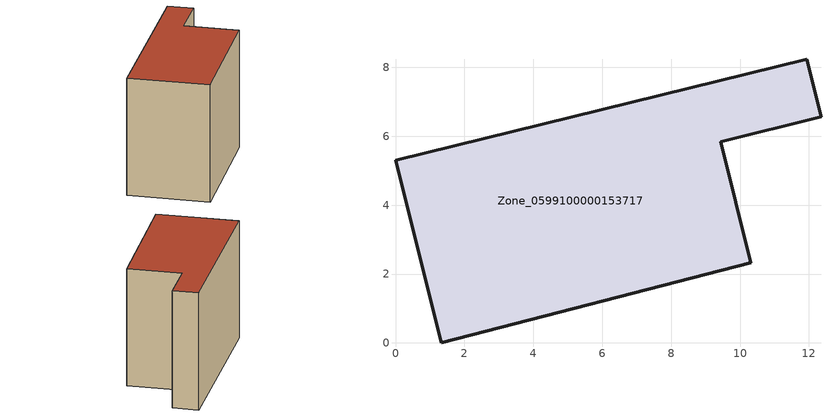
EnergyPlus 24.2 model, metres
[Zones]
Zone_0599100000153717
 floor ground (C_G): 1.32,0 0,5.31 11.93,8.24 12.35,6.56 9.44,5.84 10.31,2.33 z0
 wall outside (C_F): 12.35,6.56 11.93,8.24 0,5.31 1.32,0 10.31,2.33 9.44,5.84 12.35,6.56 z0:8.13
 roof outside (C_R): 10.31,2.33 9.44,5.84 12.35,6.56 11.93,8.24 0,5.31 1.32,0 z8.13
[BUILDING]
Pand.0599100000153717: North Axis=0; Terrain=City; Loads Convergence Tolerance Value=0.04; Temperature Convergence Tolerance Value=0.4; Solar Distribution=FullExterior; Maximum Number of Warmup Days=25; Minimum Number of Warmup Days=1
[Site:Location]
Rotterdam.The.Hague.AP_ZH_NLD Design_Conditions: Latitude=51.96; Longitude=4.45; Time Zone=1; Elevation=-4.5
[SITE:GROUNDTEMPERATURE:BUILDINGSURFACE]
18, 18, 18, 18, 18, 18, 18, 18, 18, 18, 18, 18
[MATERIAL] Thermal Absorptance=0.9; Solar Absorptance=0.7; Visible Absorptance=0.7
Name | Roughness | Thickness | Conductivity | Density | Specific Heat
G.TI.1975-1991 | MediumSmooth | 0.15 | 0.288461 | 540 | 1210
F.TI.1975-1991 | Rough | 0.3 | 0.230769 | 1920 | 840
R.TI.1975-1991 | MediumRough | 0.2 | 0.153846 | 1500 | 1000
[CONSTRUCTION]
C_G: G.TI.1975-1991
C_F: F.TI.1975-1991
C_R: R.TI.1975-1991
[ZONE]
Zone_0599100000153717: Type=1; Multiplier=1; Ceiling Height=Autocalculate; Volume=Autocalculate; Floor Area=autocalculate; Part of Total Floor Area=Yes
[ZONEINFILTRATION:DESIGNFLOWRATE]
Infil_Zone_0599100000153717: Zone or ZoneList or Space or SpaceList=Zone_0599100000153717; Schedule=AlwaysOn; Design Flow Rate Calculation Method=Flow/Area; Flow Rate per Floor Area=0.003; Constant Term Coefficient=1; Temperature Term Coefficient=0; Velocity Term Coefficient=0; Velocity Squared Term Coefficient=0
[HVACTEMPLATE:ZONE:IDEALLOADSAIRSYSTEM]
Zone_0599100000153717: Maximum Heating Supply Air Temperature=50; Minimum Cooling Supply Air Temperature=13; Maximum Heating Supply Air Humidity Ratio=0.0156; Minimum Cooling Supply Air Humidity Ratio=0.0077; Heating Limit=NoLimit; Cooling Limit=NoLimit; Dehumidification Control Type=ConstantSensibleHeatRatio; Cooling Sensible Heat Ratio=0.7; Dehumidification Setpoint=60; Humidification Control Type=None; Humidification Setpoint=30; Outdoor Air Method=None; Outdoor Air Flow Rate per Person=0.00944; Outdoor Air Flow Rate per Zone Floor Area=0; Outdoor Air Flow Rate per Zone=0; Demand Controlled Ventilation Type=None; Outdoor Air Economizer Type=NoEconomizer; Heat Recovery Type=None; Sensible Heat Recovery Effectiveness=0.7; Latent Heat Recovery Effectiveness=0.65
[ZONECONTROL:THERMOSTAT]
ThermostatControl_Zone_0599100000153717: Zone or ZoneList=Zone_0599100000153717; Control Type Schedule=DualSetpointControlType; Control 1=Thermostat_Zone_0599100000153717; Temperature Difference Between Cutout And Setpoint=0
[THERMOSTATSETPOINT:DUALSETPOINT]
Thermostat_Zone_0599100000153717: Heating Setpoint Temperature Schedule=HeatingSetpoint_Zone_0599100000153717; Cooling Setpoint Temperature Schedule=CoolingSetpoint_Zone_0599100000153717
[SCHEDULE:COMPACT]
HeatingSetpoint_Zone_0599100000153717: Through: 12/31, For: AllDays, Until: 24:00, 21
CoolingSetpoint_Zone_0599100000153717: Through: 12/31, For: AllDays, Until: 24:00, 24
DualSetpointControlType: Through: 12/31, For: AllDays, Until: 24:00, 4
AlwaysOn: Through: 12/31, For: AllDays, Until: 24:00, 1
